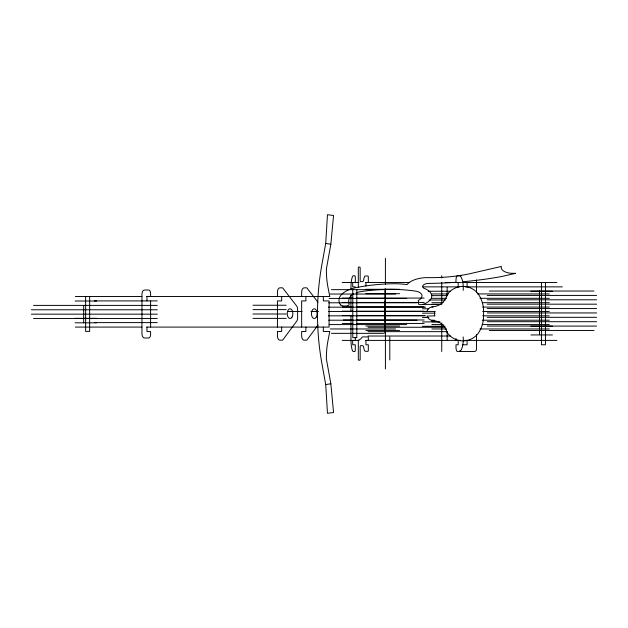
<?xml version="1.0" encoding="UTF-8"?>
<svg xmlns="http://www.w3.org/2000/svg" width="628" height="628" viewBox="0 0 628 628"><rect width="100%" height="100%" fill="white"/><g stroke="black" fill="none" stroke-linecap="round" stroke-linejoin="round"><path stroke-width="0.94" d="M85.636 296.534L85.636 331.396L89.647 331.396L89.647 296.534M150.602 327.086L150.602 300.914M352.701 282.49L352.701 286.87L355.307 286.87M365.936 285.999L365.936 282.49M384.909 333.554L384.909 289.115M541.438 282.49L541.438 344.78L545.449 344.78L545.449 282.49M323.334 327.086L323.334 331.466L329.779 331.466L328.311 339.002A77.841 67.408 -90 0 0 326.403 359.09L330.846 383.763L333.554 412.51L327.463 413.279L325.72 384.587L321.889 363.408A242.683 210.168 -90 0 1 321.889 264.592L325.72 243.413L327.463 214.721L333.554 215.49L330.846 244.237L326.403 268.91A77.841 67.408 -90 0 0 328.311 288.998L329.779 296.534L146.693 296.534M426.859 311.449L426.946 311.19A6.924 6.884 -90 0 1 432.37 306.794A15.771 15.676 -90 0 0 447.058 294.87A19.421 19.303 -90 0 1 477.782 293.331A30.207 30.018 -90 0 1 483.584 311.449L483.584 315.829A30.207 30.018 -90 0 1 477.782 333.939A19.421 19.303 -90 0 1 447.058 332.4A15.771 15.676 90 0 0 432.37 320.484A6.924 6.884 -90 0 1 426.946 316.08L434.984 315.829M318.058 325.029L306.825 340.172L304.172 340.172A4.357 2.52 -90 0 1 301.652 335.807L301.652 331.466L305.891 331.466L305.891 327.086M325.72 384.587L330.846 383.763M342.189 282.49L359.02 282.49M365.739 282.49L409.739 282.49M445.119 282.49L461.258 282.49M462.082 282.49L556.903 282.49M423.091 286.87L459.139 286.87M465.277 286.87L562.35 286.87M365.841 289.304L399.596 289.304M331.451 289.657L383.582 289.657M489.322 291.039L594.01 291.039M428.257 291.251L450.158 291.251M530.888 291.251L552.42 291.251M365.841 293.684L399.596 293.684M431.868 293.928L448.376 293.928M477.398 293.928L549.272 293.928M330.281 294.037L395.577 294.037M487.202 295.419L596.6 295.419M431.515 295.631L447.379 295.631M75.36 296.534L141.865 296.534M342.284 298.065L352.975 298.065M356.272 298.065L424.151 298.065M431.868 298.308L446.61 298.308M480.028 298.308L549.272 298.308M329.143 298.418L406.677 298.418M487.202 299.799L596.6 299.799M429.002 300.011L445.221 300.011M94.357 300.914L157.275 300.914M75.07 301.016L96.618 301.016M342.284 302.445L352.975 302.445M356.272 302.445L424.151 302.445M328.774 302.79L417.055 302.79M431.868 302.688L443.156 302.688M482.233 302.688L549.272 302.688M487.202 304.18L596.6 304.18M431.876 304.352L440.636 304.352M422.432 304.392L440.856 304.392M252.982 305.239L286.211 305.239M33.52 305.396L157.275 305.396M342.284 306.825L352.975 306.825M356.272 306.825L424.151 306.825M431.868 307.068L433.069 307.068M482.657 307.068L549.272 307.068M328.35 307.171L425.572 307.171M487.202 308.56L596.6 308.56M422.432 308.772L428.72 308.772M252.982 309.62L286.211 309.62M31.4 309.777L157.275 309.777M342.284 311.205L352.975 311.205M356.272 311.205L424.151 311.205M287.546 311.449L302.044 311.449M310.962 311.449L318.498 311.449M328.53 311.449L435.259 311.449M482.657 311.449L549.272 311.449M487.202 312.94L596.6 312.94M422.432 313.152L435.125 313.152M252.982 314L286.211 314M31.4 314.157L157.275 314.157M342.284 315.586L352.975 315.586M356.272 315.586L424.151 315.586M328.35 315.829L425.572 315.829M482.657 315.829L549.272 315.829M487.202 317.321L596.6 317.321M422.432 317.525L428.72 317.525M75.07 318.325L96.618 318.325M252.982 318.38L286.211 318.38M33.52 318.537L157.275 318.537M343.328 319.966L352.975 319.966M356.272 319.966L424.151 319.966M328.774 320.209L417.055 320.209M431.868 320.209L434.254 320.209M482.233 320.209L549.272 320.209M431.876 321.748L438.666 321.748M487.202 321.701L596.6 321.701M422.432 321.905L439.985 321.905M94.357 322.604L157.275 322.604M75.07 322.808L96.618 322.808M342.284 323.451L352.975 323.451M356.272 323.451L424.151 323.451M329.143 324.582L406.677 324.582M431.868 324.582L443.156 324.582M482.233 324.582L549.272 324.582M365.841 326.058L399.596 326.058M487.202 326.081L596.6 326.081M530.888 326.183L552.42 326.183M422.432 326.285L445.095 326.285M75.36 327.086L141.865 327.086M146.693 327.086L329.08 327.086L329.08 300.914L323.334 300.914L323.334 296.534M368.008 327.267L445.048 327.267M330.281 328.962L395.577 328.962M431.868 328.962L446.61 328.962M480.028 328.962L549.272 328.962M365.841 330.438L399.596 330.438M489.322 330.454L594.01 330.454M368.008 331.647L447.552 331.647M331.451 333.342L383.582 333.342M530.888 334.944L552.42 334.944M368.008 336.019L450.433 336.019M342.189 340.4L359.02 340.4M365.739 340.4L460.418 340.4M464.853 340.4L556.903 340.4M462.624 344.78L467.099 344.78L467.099 340.4M325.72 243.413L330.846 244.237M317.917 302.194L306.825 287.828L304.172 287.828A4.357 2.52 90 0 0 301.652 292.193L301.652 296.534M476.511 279.923L476.511 292.624M476.511 334.653L476.511 349.309A2.174 2.174 -90 0 1 474.336 351.492L461.219 351.492A2.174 2.174 -90 0 1 459.68 350.856M467.099 282.49L467.099 286.87M458.181 282.49L458.181 286.87M458.181 340.4L458.181 344.78L455.991 344.78L455.991 347.096A4.396 1.468 -90 0 0 457.467 351.492L459.657 351.492A12.536 4.192 -90 0 0 463.299 339.717A7.701 2.575 -90 0 0 463.126 336.906M455.991 282.49L455.991 280.174A4.396 1.468 -90 0 1 457.467 275.778L459.649 275.778A12.536 4.192 -90 0 1 463.299 287.561A7.701 2.575 -90 0 1 463.126 290.371M455.991 338.508L455.991 340.4M447.144 287.373L447.144 295.859M447.144 331.474L447.144 339.952M441.735 275.778L441.735 277.961M441.735 282.49L441.735 304.392M441.735 322.886L441.735 351.492M434.576 311.449L434.576 315.829M389.792 336.914L389.792 359.923M385.411 258.336L385.411 284.249M385.411 288.762L385.411 368.934M384.909 301.605L384.909 321.764M368.314 282.49L368.314 277.074A1.091 0.416 -90 0 0 367.898 275.982L365.174 275.982A5.15 1.97 -90 0 0 363.879 278.801A3.54 1.358 -90 0 1 362.646 281.619L360.59 281.619A1.091 0.416 -90 0 1 360.166 280.528L360.166 268.148A1.091 0.416 -90 0 0 359.75 267.057L358.729 267.057A1.091 0.416 -90 0 0 358.313 268.148L358.313 286.195A1.091 0.416 -90 0 0 358.69 287.286M368.314 340.4L368.314 336.914L362.325 336.914A23.165 8.871 -90 0 1 358.69 339.991A1.091 0.416 -90 0 0 358.313 341.075L358.313 359.122A1.091 0.416 -90 0 0 358.729 360.213L359.75 360.213A1.091 0.416 -90 0 0 360.166 359.122L360.166 346.75A1.091 0.416 -90 0 1 360.59 345.659L362.646 345.659A3.54 1.358 90 0 1 363.879 348.477A5.15 1.97 -90 0 0 365.174 351.295L367.898 351.295A1.091 0.416 -90 0 0 368.314 350.204L368.314 344.78L365.936 344.78L365.936 340.4M356.814 289.657L356.814 337.636L352.771 337.636L352.771 289.657M355.307 282.49L355.307 277.961A2.174 0.432 90 0 0 354.875 275.778L353.124 275.778A12.536 2.504 90 0 0 350.95 287.561L350.95 289.469M355.307 337.479L355.307 340.4M352.701 340.4L352.701 344.78L355.307 344.78L355.307 349.309A2.174 0.432 90 0 1 354.875 351.492L353.124 351.492A12.536 2.504 90 0 1 350.95 339.717L350.95 315.829M350.95 295.207L350.95 311.449M305.891 296.534L305.891 300.914L301.652 300.914L301.652 327.086M281.674 296.534L281.674 300.914L277.435 300.914L277.435 327.086M281.674 327.086L281.674 331.466L277.435 331.466L277.435 335.807A4.357 2.52 -90 0 0 279.962 340.172L282.608 340.172L296.659 321.246A4.365 2.52 -90 0 0 297.625 317.807L297.625 309.471A4.365 2.52 -90 0 0 296.62 305.977L282.608 287.828L279.962 287.828A4.357 2.52 90 0 0 277.435 292.193L277.435 296.534M146.976 300.914L146.976 296.432L150.602 296.432L150.602 293.496A3.485 2.017 90 0 0 148.577 290.01L144.487 290.01A4.357 2.52 -90 0 0 141.959 294.375L141.959 333.625A4.357 2.52 -90 0 0 144.487 337.99L148.577 337.99A3.485 2.017 -90 0 0 150.594 334.504L150.602 331.568L146.976 331.568L146.976 327.086M83.673 305.396L83.673 322.847M340.619 305.004A5.409 2.7 -0.8 0 0 349.113 305.035L348.917 303.057A28.095 14.044 -0.8 0 1 350.189 296.769A15.19 7.591 -0.8 0 1 353.368 293.99M356.092 292.781A15.19 7.591 -0.8 0 1 360.205 291.753A92.606 46.291 -0.8 0 1 416.207 291.219A9.946 4.969 -0.8 0 1 421.985 296.039A14.201 7.096 -0.8 0 1 418.256 300.506L418.633 304.274A3.901 1.947 -0.8 0 0 423.296 304.29A19.892 9.938 -0.8 0 0 423.751 288.189A6.029 3.014 -0.8 0 1 423.343 285.073A6.029 3.014 -0.8 0 1 428.689 283.401A223.144 111.541 -0.8 0 0 455.928 282.294M463.283 281.697A223.144 111.541 -0.8 0 0 501.725 276.508L515.596 273.329L513.767 273.329A11.948 5.974 -0.8 0 1 501.372 266.445L468.669 273.989A98.51 49.243 -0.8 0 1 426.977 277.607A21.69 10.841 -0.8 0 0 407.077 284.57A49.957 24.971 -0.8 0 0 393.214 283.754A103.934 51.951 -0.8 0 0 358.572 287.153A26.871 13.431 -0.8 0 0 340.69 304.988M460.371 275.959A2.174 2.174 -90 0 1 461.219 275.786M539.476 291.039L539.476 334.096L539.476 291.039M292.051 317.093A4.891 2.826 -90 0 0 290.78 308.913A4.891 2.826 -90 0 0 287.318 314.903A4.891 2.826 -90 0 0 292.051 317.093M316.269 317.093A4.891 2.826 -90 0 0 314.997 308.913A4.891 2.826 -90 0 0 311.535 314.903A4.891 2.826 -90 0 0 316.269 317.093"/></g></svg>
